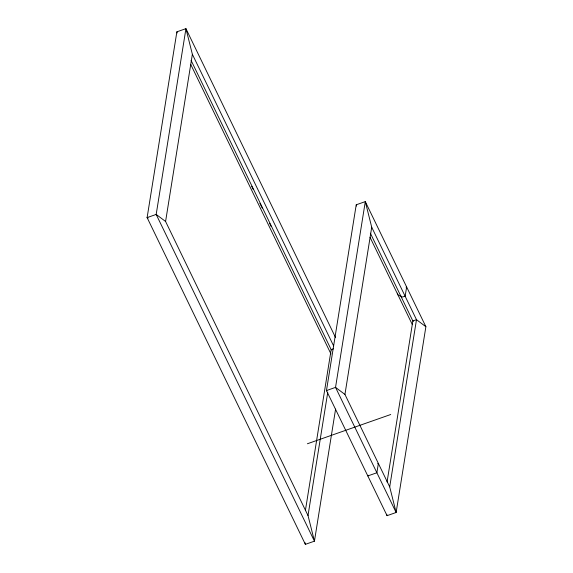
<?xml version="1.0" encoding="UTF-8"?>
<svg xmlns="http://www.w3.org/2000/svg" width="573" height="573" viewBox="0 0 573 573"><rect width="100%" height="100%" fill="white"/><g stroke="black" fill="none" stroke-linecap="round" stroke-linejoin="round"><path stroke-width="0.86" d="M397.562 293.154L397.54 293.526A13.809 5.58 -25.8 0 0 397.719 294.443L398.622 295.432L400.907 296.091A5.78 2.335 -25.8 0 1 401.379 296.506M401.551 297.215L405.147 296.27L406.637 286.98L406.071 287.18M335.592 409.101L314.441 541.17L305.373 544.35L147.118 217.604L176.871 31.83L185.939 28.65L335.62 337.69M165.583 221.472L192.363 54.277L185.939 28.65L156.185 214.424L314.441 541.17L308.016 515.542L165.583 221.472L156.185 214.424L147.118 217.604M305.373 510.658L331.165 349.623L191.081 60.38M326.467 390.571L356.227 204.797L365.295 201.61L425.882 326.717L396.129 512.491L387.062 515.671L326.467 390.571L335.534 387.384L344.939 394.432L389.704 486.864L396.129 512.491L335.534 387.384L365.295 201.61L371.719 227.237L416.485 319.67L425.882 326.717M308.016 515.542L327.749 392.347M344.939 394.432L371.719 227.237M387.062 481.979L412.854 320.944L370.359 233.19M389.704 486.864L416.485 319.67L412.854 320.944A16.603 5.594 -14.1 0 1 413.255 321.281M368.067 475.289L367.816 475.934L376.884 472.754L378.366 463.464L377.686 463.7M333.343 348.857L331.165 349.623A16.603 5.594 -14.1 0 1 331.559 349.96M307.4 443.76L390.729 414.508M370.036 237.279L412.295 324.533M192.363 54.277L333.622 345.927M251.712 186.354L253.273 189.57M259.898 203.257L262.233 208.085M269.639 223.377L271.201 226.593M190.68 64.312L330.972 353.978M326.932 390.872A4.527 1.526 -14.1 0 1 326.51 390.557M356.599 206.036A4.527 4.111 -53.1 0 1 356.27 204.79M387.104 515.65A4.527 4.111 -53.1 0 1 386.796 514.282M148.085 218.062A4.527 1.526 -14.1 0 1 147.161 217.59M177.2 32.976A4.527 4.111 -53.1 0 1 176.914 31.823M305.409 544.329A4.527 4.111 -53.1 0 1 305.094 542.731"/></g></svg>
